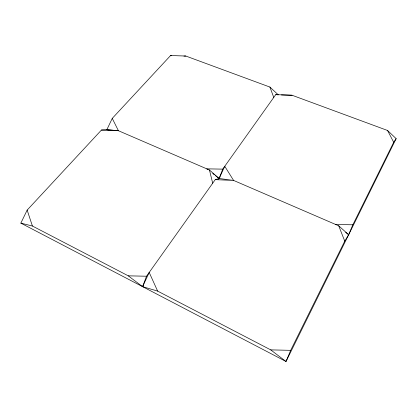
<?xml version="1.0" encoding="UTF-8"?>
<svg xmlns="http://www.w3.org/2000/svg" width="417" height="417" viewBox="0 0 417 417"><rect width="100%" height="100%" fill="white"/><g stroke="black" fill="none" stroke-linecap="round" stroke-linejoin="round"><path stroke-width="0.63" d="M218.148 179.221L219.139 178.497L222.72 169.14L275.746 94.628L292.067 95.243L387.549 130.479L396.15 138.647L286.01 361.492L270.727 349.879L157.631 291.097L142.609 286.667L146.513 276.226L215.245 179.644L219.139 178.497L233.619 180.436L215.245 179.644M396.15 138.647L393.695 142.296L352.839 224.799L348.664 234.729L344.75 241.141L290.675 350.337L286.01 361.492L20.85 223.131L27.157 210.095L101.446 130.041L106.83 129.734L118.418 130.714L209.438 170L219.139 178.497L219.889 177.433M20.85 223.131L32.406 226.019L128.269 275.84L142.609 286.667L149.197 272.452L157.631 291.097M275.746 94.628L278.316 94.852L269.898 87.064L185.846 56.05L170.61 55.508L112.251 118.392L106.83 129.734L118.459 130.73L101.446 130.041M142.609 286.667L143.735 285.077M183.954 56.086L185.846 56.05M222.72 169.14L206.78 168.849L207.77 169.625M335.612 224.461L352.839 224.799M128.269 275.84L146.513 276.226M270.727 349.879L290.675 350.337M281.444 94.94L292.067 95.243M170.61 55.508L171.715 55.722M345.651 232.363L348.664 234.729L338.698 225.79L233.572 180.415L224.763 166.268L219.139 178.497L215.182 175.411M212.712 173.482L214.197 174.64M387.549 130.479L393.695 142.296M112.251 118.392L118.418 130.714M338.698 225.79L344.75 241.141M269.898 87.064L273.761 97.427M27.157 210.095L32.406 226.019M209.438 170L212.701 183.214"/></g></svg>
